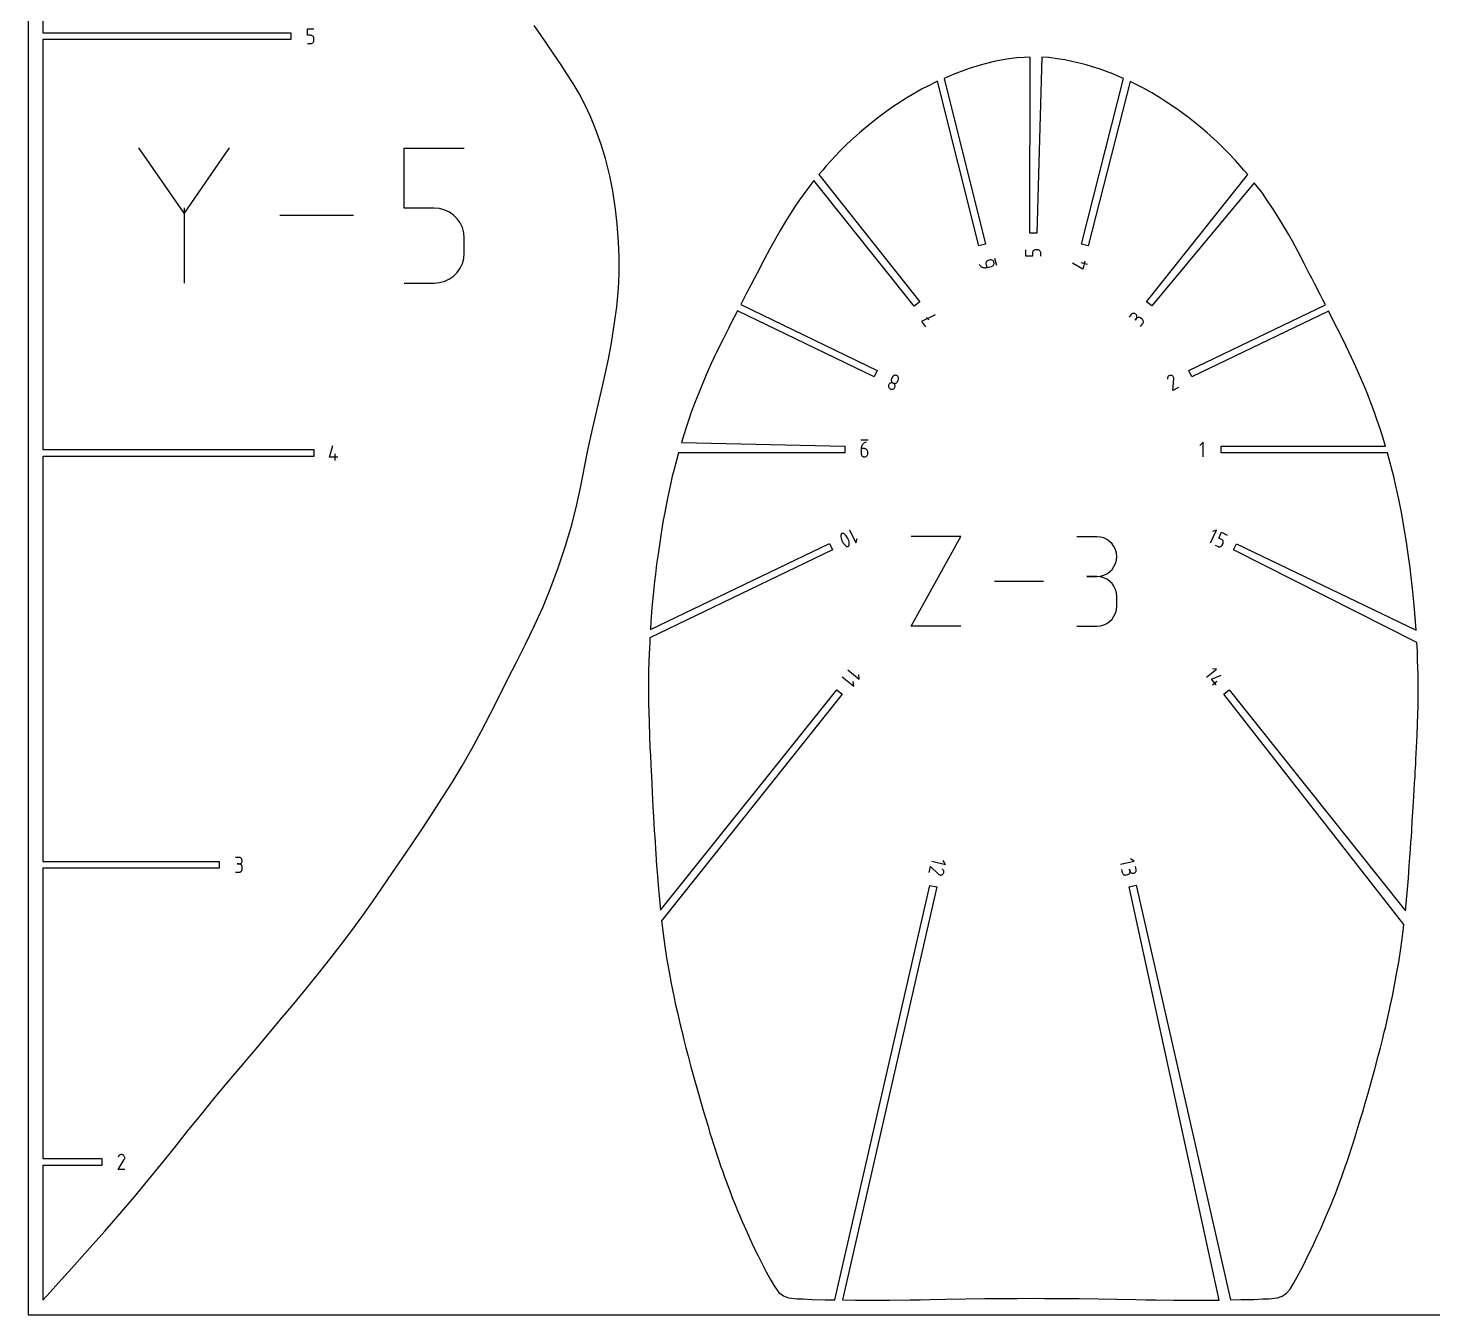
# Model space of a CAD drawing. Extents: x 0 to 51.8, y 0 to 12.2.
# Drawn here: x 39.78 to 45.75, y 0.16 to 5.64 of the extents above; entities that cross this region are included whole.
import ezdxf

# ---------------------------------------------------------------- set-up
doc = ezdxf.new("R2010")
doc.units = 0
doc.header["$MEASUREMENT"] = 0
for name, color, linetype in [('annotation', 7, 'Continuous'), ('boundary', 7, 'Continuous'), ('frame', 7, 'Continuous')]:
    doc.layers.add(name, color=color, linetype=linetype)

msp = doc.modelspace()

# ---------------------------------------------------------------- linework, layer by layer
at = {"layer": 'annotation', "color": 1}
for p, q in [((40.9679, 5.6044), (40.9679, 5.6324)), ((40.9679, 5.6324), (40.9959, 5.6324)), ((40.9819, 5.6044), (40.9679, 5.6044)), ((40.9679, 5.5694), (40.9819, 5.5694)), ((40.9845, 5.6041), (40.9819, 5.6044)), ((40.9819, 5.5694), (40.9845, 5.5696)), ((40.9819, 5.5694), (40.9819, 5.5694)), ((40.9868, 5.6035), (40.9845, 5.6041)), ((40.9845, 5.5696), (40.9868, 5.5703)), ((40.989, 5.6025), (40.9868, 5.6035)), ((40.9868, 5.5703), (40.989, 5.5713)), ((40.991, 5.6011), (40.989, 5.6025)), ((40.989, 5.5713), (40.991, 5.5727)), ((40.9926, 5.5994), (40.991, 5.6011)), ((40.991, 5.5727), (40.9926, 5.5744)), ((40.994, 5.5975), (40.9926, 5.5994)), ((40.9926, 5.5744), (40.994, 5.5763)), ((40.9951, 5.5953), (40.994, 5.5975)), ((40.994, 5.5763), (40.9951, 5.5785)), ((40.9957, 5.5929), (40.9951, 5.5953)), ((40.9951, 5.5785), (40.9957, 5.5809)), ((40.9959, 5.5904), (40.9957, 5.5929)), ((40.9957, 5.5809), (40.9959, 5.5834)), ((40.9959, 5.5834), (40.9959, 5.5904)), ((40.9959, 5.5904), (40.9959, 5.5904)), ((40.4434, 4.8483), (40.2518, 5.1254)), ((40.635, 5.1254), (40.4434, 4.8483)), ((41.3799, 4.8696), (41.3799, 5.1253)), ((41.3799, 5.1253), (41.635, 5.1253)), ((40.4434, 4.8706), (40.4434, 4.5509)), ((41.5075, 4.8696), (41.3799, 4.8696)), ((41.5304, 4.8675), (41.5075, 4.8696)), ((41.552, 4.8616), (41.5304, 4.8675)), ((41.5718, 4.8522), (41.552, 4.8616)), ((41.5896, 4.8396), (41.5718, 4.8522)), ((41.605, 4.8243), (41.5896, 4.8396)), ((41.1646, 4.8381), (40.8505, 4.8381)), ((41.6176, 4.8065), (41.605, 4.8243)), ((41.627, 4.7867), (41.6176, 4.8065)), ((41.633, 4.7651), (41.627, 4.7867)), ((41.635, 4.7422), (41.633, 4.7651)), ((41.635, 4.6786), (41.635, 4.7422)), ((41.635, 4.7422), (41.635, 4.7422)), ((41.633, 4.6557), (41.635, 4.6786)), ((44.0234, 4.665), (44.0235, 4.693)), ((44.0515, 4.6649), (44.0234, 4.665)), ((44.0517, 4.6814), (44.0515, 4.6789)), ((44.0515, 4.6789), (44.0515, 4.6649)), ((44.0524, 4.6838), (44.0517, 4.6814)), ((44.0534, 4.686), (44.0524, 4.6838)), ((44.0548, 4.6879), (44.0534, 4.686)), ((44.0565, 4.6896), (44.0548, 4.6879)), ((44.0584, 4.691), (44.0565, 4.6896)), ((44.0606, 4.692), (44.0584, 4.691)), ((44.063, 4.6927), (44.0606, 4.692)), ((44.0655, 4.6929), (44.063, 4.6927)), ((44.0725, 4.6929), (44.0655, 4.6929)), ((44.0655, 4.6929), (44.0655, 4.6929)), ((44.075, 4.6926), (44.0725, 4.6929)), ((44.0774, 4.692), (44.075, 4.6926)), ((44.0795, 4.6909), (44.0774, 4.692)), ((44.0815, 4.6896), (44.0795, 4.6909)), ((44.0832, 4.6879), (44.0815, 4.6896)), ((44.0846, 4.6859), (44.0832, 4.6879)), ((44.0856, 4.6837), (44.0846, 4.6859)), ((44.0862, 4.6814), (44.0856, 4.6837)), ((44.0865, 4.6788), (44.0862, 4.6814)), ((44.0864, 4.6648), (44.0865, 4.6788)), ((44.0865, 4.6788), (44.0865, 4.6788)), ((41.605, 4.5964), (41.6176, 4.6142)), ((41.6176, 4.6142), (41.627, 4.6341)), ((41.627, 4.6341), (41.633, 4.6557)), ((43.8247, 4.6306), (43.8247, 4.6306)), ((43.8247, 4.6306), (43.8271, 4.6271)), ((43.8271, 4.6271), (43.83, 4.624)), ((43.83, 4.624), (43.8332, 4.6214)), ((43.8332, 4.6214), (43.8368, 4.6192)), ((43.8368, 4.6192), (43.8405, 4.6177)), ((43.8405, 4.6177), (43.8445, 4.6166)), ((43.8445, 4.6166), (43.8486, 4.6161)), ((43.8486, 4.6161), (43.8528, 4.6162)), ((43.8528, 4.6162), (43.857, 4.617)), ((43.8538, 4.6379), (43.8533, 4.6355)), ((43.8533, 4.6355), (43.8533, 4.633)), ((43.8533, 4.633), (43.8537, 4.6306)), ((43.8537, 4.6306), (43.857, 4.617)), ((43.8547, 4.6401), (43.8538, 4.6379)), ((43.8559, 4.6421), (43.8547, 4.6401)), ((43.8574, 4.644), (43.8559, 4.6421)), ((43.857, 4.617), (43.8774, 4.622)), ((43.8593, 4.6455), (43.8574, 4.644)), ((43.8614, 4.6467), (43.8593, 4.6455)), ((43.8638, 4.6475), (43.8614, 4.6467)), ((43.8706, 4.6492), (43.8638, 4.6475)), ((43.8638, 4.6475), (43.8638, 4.6475)), ((43.8731, 4.6496), (43.8706, 4.6492)), ((43.8756, 4.6495), (43.8731, 4.6496)), ((43.8779, 4.6491), (43.8756, 4.6495)), ((43.8774, 4.622), (43.8798, 4.6229)), ((43.8774, 4.622), (43.8774, 4.622)), ((43.8802, 4.6482), (43.8779, 4.6491)), ((43.8798, 4.6229), (43.8819, 4.6241)), ((43.8822, 4.647), (43.8802, 4.6482)), ((43.8819, 4.6241), (43.8838, 4.6256)), ((43.884, 4.6454), (43.8822, 4.647)), ((43.8838, 4.6256), (43.8853, 4.6274)), ((43.8855, 4.6435), (43.884, 4.6454)), ((43.8853, 4.6274), (43.8866, 4.6295)), ((43.8868, 4.6414), (43.8855, 4.6435)), ((43.8866, 4.6295), (43.8874, 4.6317)), ((43.8876, 4.639), (43.8868, 4.6414)), ((43.8874, 4.6317), (43.8879, 4.6341)), ((43.888, 4.6365), (43.8876, 4.639)), ((43.8876, 4.639), (43.8876, 4.639)), ((43.8879, 4.6341), (43.888, 4.6365)), ((43.899, 4.6256), (43.8914, 4.6562)), ((44.2655, 4.6098), (44.2214, 4.6354)), ((44.2851, 4.6302), (44.258, 4.637)), ((44.2741, 4.6438), (44.2655, 4.6098)), ((41.3799, 4.5509), (41.5075, 4.5509)), ((41.5075, 4.5509), (41.5304, 4.553)), ((41.5075, 4.5509), (41.5075, 4.5509)), ((41.5304, 4.553), (41.5519, 4.5589)), ((41.5519, 4.5589), (41.5718, 4.5684)), ((41.5718, 4.5684), (41.5896, 4.581)), ((41.5896, 4.581), (41.605, 4.5964)), ((44.4764, 4.4212), (44.4742, 4.4201)), ((44.4787, 4.4218), (44.4764, 4.4212)), ((44.4811, 4.4221), (44.4787, 4.4218)), ((44.4835, 4.422), (44.4811, 4.4221)), ((44.4858, 4.4214), (44.4835, 4.422)), ((44.4881, 4.4205), (44.4858, 4.4214)), ((44.4902, 4.4191), (44.4881, 4.4205)), ((43.6372, 4.4159), (43.5792, 4.3876)), ((43.5792, 4.3876), (43.5967, 4.3656)), ((43.6012, 4.4051), (43.6099, 4.3941)), ((44.4705, 4.4168), (44.4618, 4.4059)), ((44.4722, 4.4187), (44.4705, 4.4168)), ((44.4742, 4.4201), (44.4722, 4.4187)), ((44.4924, 4.3994), (44.488, 4.3939)), ((44.488, 4.3939), (44.4924, 4.3994)), ((44.492, 4.4173), (44.4902, 4.4191)), ((44.4902, 4.4191), (44.4902, 4.4191)), ((44.4934, 4.4153), (44.492, 4.4173)), ((44.4924, 4.3994), (44.4938, 4.4015)), ((44.4941, 4.4012), (44.4924, 4.3994)), ((44.4924, 4.3994), (44.4924, 4.3994)), ((44.4945, 4.4132), (44.4934, 4.4153)), ((44.4938, 4.4015), (44.4948, 4.4037)), ((44.4961, 4.4027), (44.4941, 4.4012)), ((44.4952, 4.4109), (44.4945, 4.4132)), ((44.4948, 4.4037), (44.4953, 4.4061)), ((44.4954, 4.4085), (44.4952, 4.4109)), ((44.4953, 4.4061), (44.4954, 4.4085)), ((44.4983, 4.4037), (44.4961, 4.4027)), ((44.5006, 4.4044), (44.4983, 4.4037)), ((44.503, 4.4046), (44.5006, 4.4044)), ((44.5054, 4.4045), (44.503, 4.4046)), ((44.5077, 4.404), (44.5054, 4.4045)), ((44.5099, 4.403), (44.5077, 4.404)), ((44.512, 4.4016), (44.5099, 4.403)), ((44.511, 4.3666), (44.5197, 4.3776)), ((44.5175, 4.3972), (44.512, 4.4016)), ((44.512, 4.4016), (44.512, 4.4016)), ((44.5193, 4.3955), (44.5175, 4.3972)), ((44.5208, 4.3935), (44.5193, 4.3955)), ((44.5197, 4.3776), (44.5211, 4.3797)), ((44.5197, 4.3776), (44.5197, 4.3776)), ((44.5218, 4.3914), (44.5208, 4.3935)), ((44.5211, 4.3797), (44.5221, 4.3819)), ((44.5225, 4.3891), (44.5218, 4.3914)), ((44.5221, 4.3819), (44.5226, 4.3843)), ((44.5228, 4.3867), (44.5225, 4.3891)), ((44.5226, 4.3843), (44.5228, 4.3867)), ((43.4431, 4.1234), (43.4415, 4.1216)), ((43.445, 4.1249), (43.4431, 4.1234)), ((43.4471, 4.1261), (43.445, 4.1249)), ((43.4493, 4.1269), (43.4471, 4.1261)), ((43.4517, 4.1273), (43.4493, 4.1269)), ((43.4515, 4.1423), (43.451, 4.1399)), ((43.451, 4.1399), (43.451, 4.1374)), ((43.451, 4.1374), (43.4514, 4.1351)), ((43.4514, 4.1351), (43.4522, 4.1328)), ((43.4523, 4.1446), (43.4515, 4.1423)), ((43.4541, 4.1273), (43.4517, 4.1273)), ((43.4522, 4.1328), (43.4533, 4.1307)), ((43.4554, 4.1509), (43.4523, 4.1446)), ((43.4523, 4.1446), (43.4523, 4.1446)), ((43.4533, 4.1307), (43.4549, 4.1288)), ((43.4565, 4.1268), (43.4541, 4.1273)), ((43.4549, 4.1288), (43.4567, 4.1272)), ((43.4567, 4.1531), (43.4554, 4.1509)), ((43.4589, 4.1259), (43.4565, 4.1268)), ((43.4583, 4.1549), (43.4567, 4.1531)), ((43.4567, 4.1272), (43.4589, 4.1259)), ((43.4602, 4.1565), (43.4583, 4.1549)), ((43.4589, 4.1259), (43.4589, 4.1259)), ((43.4589, 4.1259), (43.4612, 4.1251)), ((43.461, 4.1246), (43.4589, 4.1259)), ((43.4589, 4.1259), (43.4589, 4.1259)), ((43.4623, 4.1576), (43.4602, 4.1565)), ((43.4629, 4.123), (43.461, 4.1246)), ((43.4612, 4.1251), (43.4637, 4.1246)), ((43.4645, 4.1584), (43.4623, 4.1576)), ((43.4644, 4.1212), (43.4629, 4.123)), ((43.4637, 4.1246), (43.4661, 4.1246)), ((43.4669, 4.1588), (43.4645, 4.1584)), ((43.4661, 4.1246), (43.4684, 4.125)), ((43.4693, 4.1588), (43.4669, 4.1588)), ((43.4684, 4.125), (43.4707, 4.1258)), ((43.4717, 4.1583), (43.4693, 4.1588)), ((43.4707, 4.1258), (43.4728, 4.127)), ((43.474, 4.1574), (43.4717, 4.1583)), ((43.4728, 4.127), (43.4747, 4.1285)), ((43.4762, 4.1562), (43.474, 4.1574)), ((43.474, 4.1574), (43.474, 4.1574)), ((43.4747, 4.1285), (43.4763, 4.1303)), ((43.4781, 4.1545), (43.4762, 4.1562)), ((43.4763, 4.1303), (43.4776, 4.1325)), ((43.4776, 4.1325), (43.4806, 4.1388)), ((43.4796, 4.1527), (43.4781, 4.1545)), ((43.4807, 4.1506), (43.4796, 4.1527)), ((43.4806, 4.1388), (43.4815, 4.1411)), ((43.4806, 4.1388), (43.4806, 4.1388)), ((43.4815, 4.1483), (43.4807, 4.1506)), ((43.4819, 4.146), (43.4815, 4.1483)), ((43.4815, 4.1411), (43.4819, 4.1436)), ((43.4819, 4.1436), (43.4819, 4.146)), ((44.6248, 4.1458), (44.6247, 4.1418)), ((44.6252, 4.1483), (44.6248, 4.1458)), ((44.6261, 4.1506), (44.6252, 4.1483)), ((44.6273, 4.1527), (44.6261, 4.1506)), ((44.6288, 4.1546), (44.6273, 4.1527)), ((44.6306, 4.1561), (44.6288, 4.1546)), ((44.6326, 4.1573), (44.6306, 4.1561)), ((44.6349, 4.1582), (44.6326, 4.1573)), ((44.6373, 4.1587), (44.6349, 4.1582)), ((44.6398, 4.1587), (44.6373, 4.1587)), ((44.6423, 4.1583), (44.6398, 4.1587)), ((44.6398, 4.1587), (44.6398, 4.1587)), ((44.6446, 4.1575), (44.6423, 4.1583)), ((44.6467, 4.1563), (44.6446, 4.1575)), ((44.6486, 4.1548), (44.6467, 4.1563)), ((44.6474, 4.0945), (44.6527, 4.1432)), ((44.6501, 4.1529), (44.6486, 4.1548)), ((44.6514, 4.1509), (44.6501, 4.1529)), ((44.6522, 4.1486), (44.6514, 4.1509)), ((44.6527, 4.1462), (44.6522, 4.1486)), ((44.6527, 4.1437), (44.6527, 4.1462)), ((44.6527, 4.1436), (44.6527, 4.1437)), ((44.6527, 4.1437), (44.6527, 4.1437)), ((44.6527, 4.1435), (44.6527, 4.1436)), ((44.6527, 4.1436), (44.6527, 4.1436)), ((44.6527, 4.1434), (44.6527, 4.1435)), ((44.6527, 4.1435), (44.6527, 4.1435)), ((44.6527, 4.1433), (44.6527, 4.1434)), ((44.6527, 4.1434), (44.6527, 4.1434)), ((44.6527, 4.1432), (44.6527, 4.1433)), ((44.6527, 4.1433), (44.6527, 4.1433)), ((44.6527, 4.1432), (44.6527, 4.1432)), ((43.4389, 4.1146), (43.4388, 4.1122)), ((43.4388, 4.1122), (43.4392, 4.1098)), ((43.4393, 4.117), (43.4389, 4.1146)), ((43.4392, 4.1098), (43.44, 4.1076)), ((43.4402, 4.1194), (43.4393, 4.117)), ((43.44, 4.1076), (43.4412, 4.1055)), ((43.4415, 4.1216), (43.4402, 4.1194)), ((43.4402, 4.1194), (43.4402, 4.1194)), ((43.4412, 4.1055), (43.4427, 4.1036)), ((43.4427, 4.1036), (43.4446, 4.102)), ((43.4446, 4.102), (43.4467, 4.1007)), ((43.4467, 4.1007), (43.4467, 4.1007)), ((43.4467, 4.1007), (43.4491, 4.0998)), ((43.4491, 4.0998), (43.4515, 4.0994)), ((43.4515, 4.0994), (43.4539, 4.0994)), ((43.4539, 4.0994), (43.4563, 4.0998)), ((43.4563, 4.0998), (43.4585, 4.1006)), ((43.4585, 4.1006), (43.4606, 4.1017)), ((43.4606, 4.1017), (43.4625, 4.1032)), ((43.4625, 4.1032), (43.4641, 4.1051)), ((43.4641, 4.1051), (43.4654, 4.1072)), ((43.4656, 4.1191), (43.4644, 4.1212)), ((43.4654, 4.1072), (43.4663, 4.1096)), ((43.4654, 4.1072), (43.4654, 4.1072)), ((43.4664, 4.1168), (43.4656, 4.1191)), ((43.4663, 4.1096), (43.4667, 4.112)), ((43.4667, 4.1144), (43.4664, 4.1168)), ((43.4667, 4.112), (43.4667, 4.1144)), ((44.6727, 4.1066), (44.6474, 4.0945)), ((43.3525, 3.8828), (43.321, 3.8828)), ((41.062, 3.8109), (41.0759, 3.8599)), ((41.0865, 3.7969), (41.0865, 3.8249)), ((43.3231, 3.8512), (43.3228, 3.847)), ((43.3228, 3.847), (43.3228, 3.8259)), ((43.3368, 3.847), (43.3228, 3.847)), ((43.3228, 3.8259), (43.3228, 3.8259)), ((43.3228, 3.8259), (43.323, 3.8234)), ((43.323, 3.8234), (43.3236, 3.821)), ((43.324, 3.8553), (43.3231, 3.8512)), ((43.3254, 3.8592), (43.324, 3.8553)), ((43.3274, 3.8628), (43.3254, 3.8592)), ((43.3299, 3.866), (43.3274, 3.8628)), ((43.3328, 3.869), (43.3299, 3.866)), ((43.3361, 3.8714), (43.3328, 3.869)), ((43.3398, 3.8735), (43.3361, 3.8714)), ((43.3393, 3.8467), (43.3368, 3.847)), ((43.3416, 3.8461), (43.3393, 3.8467)), ((43.3438, 3.875), (43.3398, 3.8735)), ((43.3438, 3.845), (43.3416, 3.8461)), ((43.3438, 3.875), (43.3438, 3.875)), ((43.3458, 3.8437), (43.3438, 3.845)), ((43.3475, 3.842), (43.3458, 3.8437)), ((43.3488, 3.84), (43.3475, 3.842)), ((43.3499, 3.8378), (43.3488, 3.84)), ((43.3505, 3.8355), (43.3499, 3.8378)), ((43.3499, 3.821), (43.3505, 3.8234)), ((43.3508, 3.8329), (43.3505, 3.8355)), ((43.3505, 3.8234), (43.3508, 3.8259)), ((43.3508, 3.8259), (43.3508, 3.8329)), ((43.3508, 3.8329), (43.3508, 3.8329)), ((44.777, 3.875), (44.763, 3.8609)), ((44.777, 3.8119), (44.777, 3.875)), ((41.097, 3.8109), (41.062, 3.8109)), ((43.3236, 3.821), (43.3247, 3.8189)), ((43.3247, 3.8189), (43.326, 3.8169)), ((43.326, 3.8169), (43.3277, 3.8152)), ((43.3277, 3.8152), (43.3297, 3.8138)), ((43.3297, 3.8138), (43.3319, 3.8128)), ((43.3319, 3.8128), (43.3342, 3.8121)), ((43.3342, 3.8121), (43.3368, 3.8119)), ((43.3368, 3.8119), (43.3393, 3.8121)), ((43.3368, 3.8119), (43.3368, 3.8119)), ((43.3393, 3.8121), (43.3416, 3.8128)), ((43.3416, 3.8128), (43.3438, 3.8138)), ((43.3438, 3.8138), (43.3458, 3.8152)), ((43.3458, 3.8152), (43.3475, 3.8169)), ((43.3475, 3.8169), (43.3488, 3.8189)), ((43.3488, 3.8189), (43.3499, 3.821)), ((43.2366, 3.4799), (43.2364, 3.4784)), ((43.2364, 3.4784), (43.2364, 3.4784)), ((43.2364, 3.4784), (43.2367, 3.4725)), ((43.237, 3.4813), (43.2366, 3.4799)), ((43.2367, 3.4725), (43.2375, 3.4666)), ((43.2376, 3.4826), (43.237, 3.4813)), ((43.2375, 3.4666), (43.239, 3.461)), ((43.2384, 3.4838), (43.2376, 3.4826)), ((43.2394, 3.4848), (43.2384, 3.4838)), ((43.2406, 3.4856), (43.2394, 3.4848)), ((43.2419, 3.4863), (43.2406, 3.4856)), ((43.2433, 3.4867), (43.2419, 3.4863)), ((43.2448, 3.4868), (43.2433, 3.4867)), ((43.2448, 3.4868), (43.2448, 3.4868)), ((43.2455, 3.4868), (43.2448, 3.4868)), ((43.2461, 3.4867), (43.2455, 3.4868)), ((43.2467, 3.4866), (43.2461, 3.4867)), ((43.2473, 3.4864), (43.2467, 3.4866)), ((43.2479, 3.4862), (43.2473, 3.4864)), ((43.2485, 3.486), (43.2479, 3.4862)), ((43.249, 3.4857), (43.2485, 3.486)), ((43.2496, 3.4854), (43.249, 3.4857)), ((43.2501, 3.485), (43.2496, 3.4854)), ((43.2545, 3.4811), (43.2501, 3.485)), ((43.2501, 3.485), (43.2501, 3.485)), ((43.2586, 3.4767), (43.2545, 3.4811)), ((43.2621, 3.4721), (43.2586, 3.4767)), ((43.2651, 3.4671), (43.2621, 3.4721)), ((43.2677, 3.4618), (43.2651, 3.4671)), ((43.2738, 3.5016), (43.3001, 3.447)), ((43.3001, 3.447), (43.3064, 3.465)), ((43.5352, 3.0923), (43.7466, 3.473)), ((43.7466, 3.473), (43.5352, 3.473)), ((44.3247, 3.4725), (44.2402, 3.4725)), ((44.34, 3.4711), (44.3247, 3.4725)), ((44.3543, 3.4672), (44.34, 3.4711)), ((44.3674, 3.461), (44.3543, 3.4672)), ((44.808, 3.4465), (44.8342, 3.501)), ((44.8342, 3.501), (44.8163, 3.4947)), ((44.843, 3.4669), (44.8547, 3.4912)), ((44.8551, 3.4611), (44.843, 3.4669)), ((44.8547, 3.4912), (44.8789, 3.4795)), ((43.239, 3.461), (43.241, 3.4555)), ((43.241, 3.4555), (43.2435, 3.4502)), ((43.2435, 3.4502), (43.2466, 3.4452)), ((43.2466, 3.4452), (43.2501, 3.4406)), ((43.2501, 3.4406), (43.2541, 3.4362)), ((43.2541, 3.4362), (43.2586, 3.4323)), ((43.2586, 3.4323), (43.2586, 3.4323)), ((43.2586, 3.4323), (43.2591, 3.432)), ((43.2591, 3.432), (43.2596, 3.4316)), ((43.2596, 3.4316), (43.2602, 3.4313)), ((43.2602, 3.4313), (43.2608, 3.4311)), ((43.2608, 3.4311), (43.2614, 3.4309)), ((43.2614, 3.4309), (43.262, 3.4307)), ((43.262, 3.4307), (43.2626, 3.4306)), ((43.2626, 3.4306), (43.2632, 3.4305)), ((43.2632, 3.4305), (43.2638, 3.4305)), ((43.2638, 3.4305), (43.2653, 3.4306)), ((43.2638, 3.4305), (43.2638, 3.4305)), ((43.2653, 3.4306), (43.2667, 3.431)), ((43.2667, 3.431), (43.268, 3.4316)), ((43.2697, 3.4563), (43.2677, 3.4618)), ((43.268, 3.4316), (43.2692, 3.4325)), ((43.2692, 3.4325), (43.2703, 3.4335)), ((43.2711, 3.4507), (43.2697, 3.4563)), ((43.2703, 3.4335), (43.2711, 3.4347)), ((43.272, 3.4448), (43.2711, 3.4507)), ((43.2711, 3.4347), (43.2717, 3.436)), ((43.2717, 3.436), (43.2721, 3.4374)), ((43.2723, 3.4389), (43.272, 3.4448)), ((43.2721, 3.4374), (43.2723, 3.4389)), ((43.2723, 3.4389), (43.2723, 3.4389)), ((44.3792, 3.4526), (44.3674, 3.461)), ((44.3894, 3.4424), (44.3792, 3.4526)), ((44.3977, 3.4306), (44.3894, 3.4424)), ((44.404, 3.4175), (44.3977, 3.4306)), ((44.4079, 3.4032), (44.404, 3.4175)), ((44.8284, 3.4366), (44.8405, 3.4308)), ((44.8405, 3.4308), (44.8405, 3.4308)), ((44.8405, 3.4308), (44.8428, 3.43)), ((44.8428, 3.43), (44.8451, 3.4295)), ((44.8451, 3.4295), (44.8474, 3.4295)), ((44.8474, 3.4295), (44.8497, 3.4299)), ((44.8497, 3.4299), (44.8519, 3.4307)), ((44.8519, 3.4307), (44.8539, 3.4318)), ((44.8539, 3.4318), (44.8557, 3.4332)), ((44.8572, 3.4598), (44.8551, 3.4611)), ((44.8557, 3.4332), (44.8572, 3.435)), ((44.8589, 3.4583), (44.8572, 3.4598)), ((44.8572, 3.435), (44.8585, 3.4371)), ((44.8585, 3.4371), (44.8614, 3.4431)), ((44.8604, 3.4565), (44.8589, 3.4583)), ((44.8615, 3.4545), (44.8604, 3.4565)), ((44.8614, 3.4431), (44.8622, 3.4454)), ((44.8614, 3.4431), (44.8614, 3.4431)), ((44.8623, 3.4523), (44.8615, 3.4545)), ((44.8622, 3.4454), (44.8626, 3.4477)), ((44.8627, 3.45), (44.8623, 3.4523)), ((44.8626, 3.4477), (44.8627, 3.45)), ((44.3894, 3.3336), (44.3977, 3.3454)), ((44.3977, 3.3454), (44.404, 3.3586)), ((44.404, 3.3586), (44.4079, 3.3729)), ((44.4093, 3.3881), (44.4079, 3.4032)), ((44.4079, 3.3729), (44.4093, 3.3881)), ((44.4093, 3.3881), (44.4093, 3.3881)), ((44.3247, 3.3034), (44.2824, 3.3034)), ((44.2824, 3.3034), (44.3247, 3.3034)), ((44.3247, 3.3034), (44.34, 3.3048)), ((44.34, 3.3021), (44.3247, 3.3034)), ((44.3247, 3.3034), (44.3247, 3.3034)), ((44.34, 3.3048), (44.3543, 3.3087)), ((44.3543, 3.2981), (44.34, 3.3021)), ((44.3543, 3.3087), (44.3674, 3.315)), ((44.3674, 3.2919), (44.3543, 3.2981)), ((44.3674, 3.315), (44.3792, 3.3234)), ((44.3792, 3.2835), (44.3674, 3.2919)), ((44.3792, 3.3234), (44.3894, 3.3336)), ((44.0975, 3.2826), (43.8894, 3.2826)), ((44.3894, 3.2734), (44.3792, 3.2835)), ((44.3977, 3.2616), (44.3894, 3.2734)), ((44.404, 3.2484), (44.3977, 3.2616)), ((44.4079, 3.2342), (44.404, 3.2484)), ((44.4093, 3.219), (44.4079, 3.2342)), ((44.4079, 3.1616), (44.4093, 3.1767)), ((44.4093, 3.1767), (44.4093, 3.219)), ((44.4093, 3.219), (44.4093, 3.219)), ((44.3674, 3.1038), (44.3792, 3.1122)), ((44.3792, 3.1122), (44.3894, 3.1224)), ((44.3894, 3.1224), (44.3977, 3.1342)), ((44.3977, 3.1342), (44.404, 3.1473)), ((44.404, 3.1473), (44.4079, 3.1616)), ((43.7466, 3.0923), (43.5352, 3.0923)), ((44.2402, 3.0923), (44.3247, 3.0923)), ((44.3247, 3.0923), (44.34, 3.0937)), ((44.3247, 3.0923), (44.3247, 3.0923)), ((44.34, 3.0937), (44.3543, 3.0976)), ((44.3543, 3.0976), (44.3674, 3.1038)), ((43.2421, 2.8766), (43.2914, 2.8373)), ((43.2656, 2.9061), (43.3149, 2.8667)), ((43.3149, 2.8667), (43.3127, 2.8864)), ((44.7905, 2.8754), (44.8332, 2.9095)), ((44.8128, 2.8669), (44.8536, 2.884)), ((44.8332, 2.9095), (44.8161, 2.9114)), ((43.2914, 2.8373), (43.2892, 2.857)), ((44.8317, 2.8432), (44.8128, 2.8669)), ((44.8165, 2.8427), (44.8355, 2.8579)), ((40.6767, 2.109), (40.6628, 2.109)), ((40.6793, 2.1087), (40.6767, 2.109)), ((40.6816, 2.1081), (40.6793, 2.1087)), ((40.6838, 2.107), (40.6816, 2.1081)), ((40.6858, 2.1057), (40.6838, 2.107)), ((40.6875, 2.104), (40.6858, 2.1057)), ((40.6888, 2.102), (40.6875, 2.104)), ((40.6899, 2.0998), (40.6888, 2.102)), ((40.6905, 2.0975), (40.6899, 2.0998)), ((40.6899, 2.0901), (40.6905, 2.0925)), ((40.6907, 2.095), (40.6905, 2.0975)), ((40.6905, 2.0925), (40.6907, 2.095)), ((40.6907, 2.095), (40.6907, 2.095)), ((43.6229, 2.093), (43.6819, 2.0795)), ((43.6819, 2.0795), (43.6718, 2.0957)), ((44.425, 2.0796), (44.484, 2.093)), ((44.484, 2.093), (44.4679, 2.1032)), ((40.6628, 2.046), (40.6767, 2.046)), ((40.6767, 2.081), (40.6697, 2.081)), ((40.6697, 2.081), (40.6767, 2.081)), ((40.6767, 2.081), (40.6793, 2.0812)), ((40.6793, 2.0807), (40.6767, 2.081)), ((40.6767, 2.081), (40.6767, 2.081)), ((40.6767, 2.046), (40.6793, 2.0462)), ((40.6767, 2.046), (40.6767, 2.046)), ((40.6793, 2.0812), (40.6816, 2.0818)), ((40.6816, 2.0801), (40.6793, 2.0807)), ((40.6793, 2.0462), (40.6816, 2.0469)), ((40.6816, 2.0818), (40.6838, 2.0829)), ((40.6838, 2.079), (40.6816, 2.0801)), ((40.6816, 2.0469), (40.6838, 2.0479)), ((40.6838, 2.0829), (40.6858, 2.0843)), ((40.6858, 2.0777), (40.6838, 2.079)), ((40.6838, 2.0479), (40.6858, 2.0493)), ((40.6858, 2.0843), (40.6875, 2.0859)), ((40.6875, 2.076), (40.6858, 2.0777)), ((40.6858, 2.0493), (40.6875, 2.051)), ((40.6875, 2.0859), (40.6888, 2.0879)), ((40.6888, 2.074), (40.6875, 2.076)), ((40.6875, 2.051), (40.6888, 2.0529)), ((40.6888, 2.0879), (40.6899, 2.0901)), ((40.6899, 2.0718), (40.6888, 2.074)), ((40.6888, 2.0529), (40.6899, 2.0551)), ((40.6905, 2.0695), (40.6899, 2.0718)), ((40.6899, 2.0551), (40.6905, 2.0575)), ((40.6907, 2.067), (40.6905, 2.0695)), ((40.6905, 2.0575), (40.6907, 2.06)), ((40.6907, 2.06), (40.6907, 2.067)), ((40.6907, 2.067), (40.6907, 2.067)), ((43.6119, 2.0447), (43.6178, 2.0709)), ((43.6178, 2.0709), (43.6513, 2.0378)), ((43.6513, 2.0378), (43.6513, 2.0378)), ((43.6513, 2.0378), (43.6513, 2.0377)), ((43.6513, 2.0377), (43.6514, 2.0377)), ((43.6514, 2.0377), (43.6514, 2.0377)), ((43.6514, 2.0377), (43.6514, 2.0376)), ((43.6514, 2.0376), (43.6514, 2.0376)), ((43.6514, 2.0376), (43.6515, 2.0376)), ((43.6515, 2.0376), (43.6515, 2.0375)), ((43.6515, 2.0375), (43.6516, 2.0375)), ((43.6516, 2.0375), (43.6516, 2.0375)), ((43.6516, 2.0375), (43.6516, 2.0375)), ((43.6516, 2.0375), (43.6535, 2.036)), ((43.6535, 2.036), (43.6556, 2.0349)), ((43.6556, 2.0349), (43.6578, 2.0342)), ((43.6578, 2.0342), (43.6601, 2.0339)), ((43.6601, 2.0339), (43.6624, 2.034)), ((43.6624, 2.034), (43.6646, 2.0344)), ((43.6646, 2.0344), (43.6668, 2.0353)), ((43.6668, 2.0353), (43.6688, 2.0365)), ((43.6699, 2.0572), (43.667, 2.0596)), ((43.6688, 2.0365), (43.6706, 2.0381)), ((43.6715, 2.0554), (43.6699, 2.0572)), ((43.6706, 2.0381), (43.6721, 2.0401)), ((43.6706, 2.0381), (43.6706, 2.0381)), ((43.6727, 2.0533), (43.6715, 2.0554)), ((43.6721, 2.0401), (43.6732, 2.0422)), ((43.6736, 2.0512), (43.6727, 2.0533)), ((43.6732, 2.0422), (43.6739, 2.0444)), ((43.6741, 2.0489), (43.6736, 2.0512)), ((43.6739, 2.0444), (43.6742, 2.0467)), ((43.6742, 2.0467), (43.6741, 2.0489)), ((44.4301, 2.0574), (44.433, 2.0443)), ((44.433, 2.0443), (44.433, 2.0443)), ((44.433, 2.0443), (44.4338, 2.042)), ((44.4338, 2.042), (44.4349, 2.0399)), ((44.4349, 2.0399), (44.4363, 2.0381)), ((44.4363, 2.0381), (44.4381, 2.0366)), ((44.4381, 2.0366), (44.44, 2.0354)), ((44.44, 2.0354), (44.4421, 2.0345)), ((44.4421, 2.0345), (44.4444, 2.034)), ((44.4444, 2.034), (44.4467, 2.0339)), ((44.4467, 2.0339), (44.4491, 2.0342)), ((44.4491, 2.0342), (44.4557, 2.0357)), ((44.4557, 2.0357), (44.458, 2.0365)), ((44.4557, 2.0357), (44.4557, 2.0357)), ((44.458, 2.0365), (44.4601, 2.0376)), ((44.4601, 2.0376), (44.4619, 2.039)), ((44.4619, 2.039), (44.4634, 2.0407)), ((44.4634, 2.0407), (44.4646, 2.0426)), ((44.4658, 2.0518), (44.4643, 2.0584)), ((44.4643, 2.0584), (44.4658, 2.0518)), ((44.4646, 2.0426), (44.4655, 2.0448)), ((44.4655, 2.0448), (44.466, 2.047)), ((44.4661, 2.0494), (44.4658, 2.0518)), ((44.4658, 2.0518), (44.4658, 2.0518)), ((44.4658, 2.0518), (44.4665, 2.0495)), ((44.466, 2.047), (44.4661, 2.0494)), ((44.4665, 2.0495), (44.4676, 2.0474)), ((44.4676, 2.0474), (44.4691, 2.0456)), ((44.4691, 2.0456), (44.4708, 2.0441)), ((44.4708, 2.0441), (44.4727, 2.0428)), ((44.4727, 2.0428), (44.4749, 2.042)), ((44.4749, 2.042), (44.4771, 2.0415)), ((44.4771, 2.0415), (44.4795, 2.0414)), ((44.4795, 2.0414), (44.4819, 2.0417)), ((44.4819, 2.0417), (44.4842, 2.0424)), ((44.4819, 2.0417), (44.4819, 2.0417)), ((44.4842, 2.0424), (44.4863, 2.0435)), ((44.4863, 2.0435), (44.4881, 2.045)), ((44.4881, 2.045), (44.4896, 2.0467)), ((44.492, 2.0578), (44.489, 2.0709)), ((44.4896, 2.0467), (44.4908, 2.0486)), ((44.4908, 2.0486), (44.4917, 2.0508)), ((44.4917, 2.0508), (44.4922, 2.053)), ((44.4923, 2.0554), (44.492, 2.0578)), ((44.4922, 2.053), (44.4923, 2.0554)), ((40.1653, 0.8386), (40.1634, 0.8351)), ((40.1667, 0.8407), (40.1653, 0.8386)), ((40.1685, 0.8424), (40.1667, 0.8407)), ((40.1705, 0.8438), (40.1685, 0.8424)), ((40.1726, 0.8448), (40.1705, 0.8438)), ((40.1749, 0.8454), (40.1726, 0.8448)), ((40.1773, 0.8456), (40.1749, 0.8454)), ((40.1797, 0.8455), (40.1773, 0.8456)), ((40.1821, 0.8448), (40.1797, 0.8455)), ((40.1844, 0.8438), (40.1821, 0.8448)), ((40.1865, 0.8423), (40.1844, 0.8438)), ((40.1844, 0.8438), (40.1844, 0.8438)), ((40.1882, 0.8406), (40.1865, 0.8423)), ((40.1896, 0.8386), (40.1882, 0.8406)), ((40.1906, 0.8364), (40.1896, 0.8386)), ((40.1912, 0.8341), (40.1906, 0.8364)), ((40.1634, 0.7826), (40.1893, 0.8243)), ((40.1914, 0.7826), (40.1634, 0.7826)), ((40.1893, 0.8243), (40.1893, 0.8244)), ((40.1893, 0.8244), (40.1894, 0.8244)), ((40.1893, 0.8243), (40.1893, 0.8243)), ((40.1893, 0.8243), (40.1893, 0.8243)), ((40.1893, 0.8243), (40.1893, 0.8243)), ((40.1894, 0.8244), (40.1894, 0.8245)), ((40.1894, 0.8245), (40.1895, 0.8245)), ((40.1894, 0.8244), (40.1894, 0.8244)), ((40.1895, 0.8246), (40.1906, 0.8269)), ((40.1895, 0.8245), (40.1895, 0.8246)), ((40.1895, 0.8246), (40.1895, 0.8246)), ((40.1895, 0.8246), (40.1895, 0.8246)), ((40.1906, 0.8269), (40.1912, 0.8293)), ((40.1914, 0.8317), (40.1912, 0.8341)), ((40.1912, 0.8293), (40.1914, 0.8317))]:
    msp.add_line(p, q, dxfattribs=at)
at = {"layer": 'boundary', "color": 5}
for p, q in [((39.8429, 6.5453), (39.8429, 5.6156)), ((39.8429, 5.6156), (40.8981, 5.6156)), ((40.8981, 5.6156), (40.8981, 5.5862)), ((41.9588, 5.6075), (41.9328, 5.6457)), ((40.8981, 5.5862), (39.8429, 5.5862)), ((39.8429, 5.5862), (39.8429, 3.8431)), ((41.9861, 5.5678), (41.9588, 5.6075)), ((42.0159, 5.5244), (41.9861, 5.5678)), ((42.044, 5.4829), (42.0159, 5.5244)), ((43.9174, 5.4993), (43.889, 5.4927)), ((43.9512, 5.5042), (43.9174, 5.4993)), ((43.9853, 5.5092), (43.9512, 5.5042)), ((44.0157, 5.5108), (43.9853, 5.5092)), ((44.0417, 5.5122), (44.0157, 5.5108)), ((44.0404, 4.7627), (44.0417, 5.5122)), ((44.0911, 5.5111), (44.0698, 4.7627)), ((44.1214, 5.5097), (44.0911, 5.5111)), ((44.1561, 5.5048), (44.1214, 5.5097)), ((44.1894, 5.5003), (44.1561, 5.5048)), ((44.2187, 5.4937), (44.1894, 5.5003)), ((42.0714, 5.4412), (42.044, 5.4829)), ((42.0977, 5.3997), (42.0714, 5.4412)), ((43.7145, 5.4384), (43.6752, 5.4213)), ((43.7819, 5.4632), (43.7145, 5.4384)), ((43.8288, 5.4774), (43.7819, 5.4632)), ((43.8496, 5.4837), (43.8288, 5.4774)), ((43.889, 5.4927), (43.8496, 5.4837)), ((44.2574, 5.4851), (44.2187, 5.4937)), ((44.2794, 5.4785), (44.2574, 5.4851)), ((44.3384, 5.4601), (44.2794, 5.4785)), ((44.3929, 5.4402), (44.3384, 5.4601)), ((44.4113, 5.4322), (44.3929, 5.4402)), ((42.123, 5.3566), (42.0977, 5.3997)), ((43.5817, 5.3763), (43.5512, 5.3588)), ((43.6036, 5.3872), (43.5817, 5.3763)), ((43.6479, 5.4094), (43.6036, 5.3872)), ((43.8225, 4.7091), (43.6479, 5.4094)), ((43.6752, 5.4213), (43.851, 4.7163)), ((44.2592, 4.7159), (44.4376, 5.4208)), ((44.4666, 5.4077), (44.2877, 4.7087)), ((44.4376, 5.4208), (44.4113, 5.4322)), ((44.5057, 5.388), (44.4666, 5.4077)), ((44.5259, 5.3779), (44.5057, 5.388)), ((44.5581, 5.3593), (44.5259, 5.3779)), ((42.1475, 5.3105), (42.123, 5.3566)), ((43.517, 5.3392), (43.4538, 5.2982)), ((43.5512, 5.3588), (43.517, 5.3392)), ((44.5907, 5.3407), (44.5581, 5.3593)), ((44.609, 5.3288), (44.5907, 5.3407)), ((44.654, 5.2996), (44.609, 5.3288)), ((42.1713, 5.2596), (42.1475, 5.3105)), ((42.1946, 5.2026), (42.1713, 5.2596)), ((43.4043, 5.2621), (43.359, 5.2265)), ((43.4538, 5.2982), (43.4043, 5.2621)), ((44.6724, 5.2861), (44.654, 5.2996)), ((44.7152, 5.2549), (44.6724, 5.2861)), ((42.2166, 5.1406), (42.1946, 5.2026)), ((43.3338, 5.206), (43.3154, 5.1896)), ((43.359, 5.2265), (43.3338, 5.206)), ((44.7506, 5.2263), (44.7152, 5.2549)), ((44.7741, 5.2072), (44.7506, 5.2263)), ((44.7942, 5.1893), (44.7741, 5.2072)), ((42.235, 5.0807), (42.2166, 5.1406)), ((43.261, 5.1397), (43.2335, 5.1126)), ((43.2776, 5.1559), (43.261, 5.1397)), ((43.3154, 5.1896), (43.2776, 5.1559)), ((44.8362, 5.1513), (44.7942, 5.1893)), ((44.853, 5.1349), (44.8362, 5.1513)), ((42.2538, 5.0063), (42.235, 5.0807)), ((43.2335, 5.1126), (43.1955, 5.0725)), ((44.8839, 5.1044), (44.853, 5.1349)), ((44.914, 5.072), (44.8839, 5.1044)), ((43.1591, 5.0317), (43.1426, 5.0123)), ((43.1739, 5.0492), (43.1591, 5.0317)), ((43.1955, 5.0725), (43.1739, 5.0492)), ((44.9344, 5.0501), (44.914, 5.072)), ((44.9504, 5.0312), (44.9344, 5.0501)), ((44.9666, 5.0121), (44.9504, 5.0312)), ((42.2666, 4.9427), (42.2538, 5.0063)), ((43.1222, 4.9876), (43.0918, 4.948)), ((43.5488, 4.4526), (43.1222, 4.9876)), ((43.1426, 5.0123), (43.5718, 4.4709)), ((44.5358, 4.4719), (44.9666, 5.0121)), ((44.9944, 4.9778), (44.5588, 4.4536)), ((45.0259, 4.9369), (44.9944, 4.9778)), ((42.2783, 4.8656), (42.2666, 4.9427)), ((43.0612, 4.9052), (43.0419, 4.8775)), ((43.0918, 4.948), (43.0612, 4.9052)), ((45.0482, 4.9048), (45.0259, 4.9369)), ((45.0773, 4.8617), (45.0482, 4.9048)), ((42.2855, 4.8015), (42.2783, 4.8656)), ((43.0419, 4.8775), (43.0048, 4.8193)), ((45.1063, 4.8158), (45.0773, 4.8617)), ((42.2909, 4.7254), (42.2855, 4.8015)), ((43.0048, 4.8193), (42.9782, 4.7739)), ((45.1401, 4.7584), (45.1063, 4.8158)), ((42.2934, 4.6638), (42.2909, 4.7254)), ((42.9529, 4.7291), (42.9345, 4.6963)), ((42.9782, 4.7739), (42.9529, 4.7291)), ((44.0698, 4.7627), (44.0404, 4.7627)), ((45.1562, 4.7289), (45.1401, 4.7584)), ((45.1808, 4.6838), (45.1562, 4.7289)), ((42.2931, 4.5897), (42.2934, 4.6638)), ((42.9345, 4.6963), (42.9108, 4.6519)), ((43.851, 4.7163), (43.8225, 4.7091)), ((44.2877, 4.7087), (44.2592, 4.7159)), ((45.2068, 4.6347), (45.1808, 4.6838)), ((42.9108, 4.6519), (42.88, 4.5931)), ((45.2284, 4.5923), (45.2068, 4.6347)), ((42.2904, 4.5275), (42.2931, 4.5897)), ((42.8561, 4.5471), (42.8357, 4.5081)), ((42.8686, 4.5717), (42.8561, 4.5471)), ((42.88, 4.5931), (42.8686, 4.5717)), ((45.2392, 4.5717), (45.2284, 4.5923)), ((45.252, 4.5461), (45.2392, 4.5717)), ((45.2756, 4.4997), (45.252, 4.5461)), ((42.2833, 4.4495), (42.2904, 4.5275)), ((42.8226, 4.4825), (42.8111, 4.4602)), ((42.8357, 4.5081), (42.8226, 4.4825)), ((45.2858, 4.4795), (45.2756, 4.4997)), ((42.2746, 4.3817), (42.2833, 4.4495)), ((42.7967, 4.4324), (42.7834, 4.4064)), ((43.3785, 4.1522), (42.7967, 4.4324)), ((42.8111, 4.4602), (43.3912, 4.1787)), ((43.5718, 4.4709), (43.5488, 4.4526)), ((44.5588, 4.4536), (44.5358, 4.4719)), ((44.7155, 4.1786), (45.2965, 4.4584)), ((45.3099, 4.4322), (44.7283, 4.1521)), ((45.2965, 4.4584), (45.2858, 4.4795)), ((45.3237, 4.405), (45.3099, 4.4322)), ((42.261, 4.2975), (42.2746, 4.3817)), ((42.7677, 4.3765), (42.7587, 4.3584)), ((42.7834, 4.4064), (42.7677, 4.3765)), ((45.3389, 4.3755), (45.3237, 4.405)), ((45.3481, 4.357), (45.3389, 4.3755)), ((42.7369, 4.3154), (42.7095, 4.2595)), ((42.7587, 4.3584), (42.7369, 4.3154)), ((45.3736, 4.3064), (45.3481, 4.357)), ((45.3968, 4.2582), (45.3736, 4.3064)), ((42.2478, 4.2271), (42.261, 4.2975)), ((42.7095, 4.2595), (42.6979, 4.2357)), ((45.4083, 4.2345), (45.3968, 4.2582)), ((42.2303, 4.1438), (42.2478, 4.2271)), ((42.6855, 4.2084), (42.6636, 4.1602)), ((42.6979, 4.2357), (42.6855, 4.2084)), ((45.4207, 4.2071), (45.4083, 4.2345)), ((45.4478, 4.1464), (45.4207, 4.2071)), ((42.215, 4.0764), (42.2303, 4.1438)), ((42.6636, 4.1602), (42.6392, 4.1018)), ((43.3912, 4.1787), (43.3785, 4.1522)), ((44.7283, 4.1521), (44.7155, 4.1786)), ((45.4669, 4.1009), (45.4478, 4.1464)), ((42.1962, 3.9971), (42.215, 4.0764)), ((42.6305, 4.0807), (42.6174, 4.0463)), ((42.6392, 4.1018), (42.6305, 4.0807)), ((45.4757, 4.0797), (45.4669, 4.1009)), ((45.4887, 4.0456), (45.4757, 4.0797)), ((42.6174, 4.0463), (42.599, 3.9973)), ((45.5073, 3.9965), (45.4887, 4.0456)), ((42.1804, 3.93), (42.1962, 3.9971)), ((42.5915, 3.9752), (42.5769, 3.932)), ((42.599, 3.9973), (42.5915, 3.9752)), ((45.5145, 3.9752), (45.5073, 3.9965)), ((45.5294, 3.9317), (45.5145, 3.9752)), ((42.1624, 3.8482), (42.1804, 3.93)), ((42.5698, 3.9104), (42.5586, 3.8734)), ((42.5769, 3.932), (42.5698, 3.9104)), ((45.5367, 3.9099), (45.5294, 3.9317)), ((45.5523, 3.8581), (45.5367, 3.9099)), ((39.8429, 3.8431), (40.9957, 3.8431)), ((40.9957, 3.8431), (40.9957, 3.8137)), ((42.1478, 3.7759), (42.1624, 3.8482)), ((42.5455, 3.8287), (42.5383, 3.8021)), ((43.2529, 3.8287), (42.5455, 3.8287)), ((42.5586, 3.8734), (43.2529, 3.8581)), ((43.2529, 3.8581), (43.2529, 3.8287)), ((44.8538, 3.8287), (44.8538, 3.8581)), ((44.8538, 3.8581), (45.5523, 3.8581)), ((45.5611, 3.8287), (44.8538, 3.8287)), ((45.5682, 3.8027), (45.5611, 3.8287)), ((40.9957, 3.8137), (39.8429, 3.8137)), ((39.8429, 3.8137), (39.8429, 2.0922)), ((42.1301, 3.6874), (42.1478, 3.7759)), ((42.5383, 3.8021), (42.526, 3.7545)), ((45.5807, 3.7546), (45.5682, 3.8027)), ((42.5197, 3.7293), (42.5119, 3.6947)), ((42.526, 3.7545), (42.5197, 3.7293)), ((45.5872, 3.7292), (45.5807, 3.7546)), ((45.595, 3.6948), (45.5872, 3.7292)), ((42.1134, 3.6095), (42.1301, 3.6874)), ((42.5119, 3.6947), (42.4991, 3.6366)), ((45.6087, 3.6325), (45.595, 3.6948)), ((42.0921, 3.5225), (42.1134, 3.6095)), ((42.4991, 3.6366), (42.4874, 3.5751)), ((45.6198, 3.5753), (45.6087, 3.6325)), ((42.4814, 3.5432), (42.4769, 3.5156)), ((42.4874, 3.5751), (42.4814, 3.5432)), ((45.6259, 3.5432), (45.6198, 3.5753)), ((45.6305, 3.5158), (45.6259, 3.5432)), ((42.0662, 3.4334), (42.0921, 3.5225)), ((42.4692, 3.4684), (42.4589, 3.3978)), ((42.4769, 3.5156), (42.4692, 3.4684)), ((45.6414, 3.4496), (45.6305, 3.5158)), ((42.0365, 3.3441), (42.0662, 3.4334)), ((43.2015, 3.4169), (42.4246, 3.0427)), ((42.4264, 3.0779), (43.1888, 3.4433)), ((43.1888, 3.4433), (43.2015, 3.4169)), ((44.9065, 3.4163), (44.9192, 3.4428)), ((45.6856, 3.0231), (44.9065, 3.4163)), ((44.9192, 3.4428), (45.6828, 3.0751)), ((45.6488, 3.3981), (45.6414, 3.4496)), ((42.4531, 3.3561), (42.4481, 3.3129)), ((42.4589, 3.3978), (42.4531, 3.3561)), ((45.6568, 3.3399), (45.6488, 3.3981)), ((42.0039, 3.2562), (42.0365, 3.3441)), ((42.4481, 3.3129), (42.4444, 3.282)), ((45.66, 3.3134), (45.6568, 3.3399)), ((45.6662, 3.263), (45.66, 3.3134)), ((41.9691, 3.1715), (42.0039, 3.2562)), ((42.4444, 3.282), (42.4385, 3.2248)), ((45.67, 3.225), (45.6662, 3.263)), ((41.9329, 3.0917), (41.9691, 3.1715)), ((42.4333, 3.1701), (42.4289, 3.1117)), ((42.4385, 3.2248), (42.4333, 3.1701)), ((45.6758, 3.1651), (45.67, 3.225)), ((42.4289, 3.1117), (42.4264, 3.0779)), ((45.68, 3.112), (45.6758, 3.1651)), ((45.6828, 3.0751), (45.68, 3.112)), ((41.8959, 3.0155), (41.9329, 3.0917)), ((41.8583, 2.9413), (41.8959, 3.0155)), ((42.4224, 3.0007), (42.4205, 2.946)), ((42.4236, 3.0224), (42.4224, 3.0007)), ((42.4246, 3.0427), (42.4236, 3.0224)), ((45.6877, 2.9861), (45.6856, 3.0231)), ((41.8206, 2.8677), (41.8583, 2.9413)), ((42.4205, 2.946), (42.419, 2.8955)), ((45.689, 2.9461), (45.6877, 2.9861)), ((45.6907, 2.8866), (45.689, 2.9461)), ((41.7831, 2.7933), (41.8206, 2.8677)), ((42.419, 2.8955), (42.4186, 2.838)), ((45.6912, 2.838), (45.6907, 2.8866)), ((42.4186, 2.838), (42.4184, 2.8055)), ((42.4696, 1.884), (43.2191, 2.8208)), ((43.2191, 2.8208), (43.2421, 2.8025)), ((44.8647, 2.8026), (44.8877, 2.8209)), ((44.8877, 2.8209), (45.6368, 1.8815)), ((45.6914, 2.805), (45.6912, 2.838)), ((41.7455, 2.7185), (41.7831, 2.7933)), ((42.4184, 2.8055), (42.4187, 2.7848)), ((42.4187, 2.7848), (42.4191, 2.7547)), ((42.4191, 2.7547), (42.4194, 2.7321)), ((43.2421, 2.8025), (42.4741, 1.8394)), ((45.6305, 1.8231), (44.8647, 2.8026)), ((45.6901, 2.7159), (45.6907, 2.7555)), ((45.6907, 2.7555), (45.6912, 2.7848)), ((45.6912, 2.7848), (45.6914, 2.805)), ((41.7071, 2.6441), (41.7455, 2.7185)), ((42.4194, 2.7321), (42.4208, 2.6799)), ((45.6889, 2.6799), (45.6901, 2.7159)), ((41.6674, 2.5705), (41.7071, 2.6441)), ((42.4208, 2.6799), (42.4225, 2.6285)), ((42.4225, 2.6285), (42.4247, 2.577)), ((45.6871, 2.628), (45.6889, 2.6799)), ((41.6258, 2.4983), (41.6674, 2.5705)), ((42.4247, 2.577), (42.4263, 2.5415)), ((45.6819, 2.5259), (45.6846, 2.5769)), ((45.6846, 2.5769), (45.6871, 2.628)), ((42.4263, 2.5415), (42.4281, 2.5043)), ((45.6807, 2.5047), (45.6819, 2.5259)), ((41.5831, 2.4278), (41.6258, 2.4983)), ((42.4281, 2.5043), (42.4296, 2.4753)), ((42.4296, 2.4753), (42.4306, 2.455)), ((42.4306, 2.455), (42.4323, 2.4249)), ((45.676, 2.4248), (45.6779, 2.4546)), ((45.6779, 2.4546), (45.679, 2.4753)), ((45.679, 2.4753), (45.6807, 2.5047)), ((41.5398, 2.3591), (41.5831, 2.4278)), ((42.4323, 2.4249), (42.4344, 2.383)), ((45.6727, 2.3684), (45.676, 2.4248)), ((41.4966, 2.2925), (41.5398, 2.3591)), ((42.4344, 2.383), (42.4376, 2.3243)), ((45.67, 2.3242), (45.6727, 2.3684)), ((41.4542, 2.228), (41.4966, 2.2925)), ((42.4376, 2.3243), (42.4398, 2.2821)), ((42.4398, 2.2821), (42.4432, 2.224)), ((45.6664, 2.2635), (45.67, 2.3242)), ((41.4104, 2.1623), (41.4542, 2.228)), ((42.4432, 2.224), (42.4448, 2.1953)), ((45.6622, 2.1953), (45.664, 2.224)), ((45.664, 2.224), (45.6664, 2.2635)), ((41.3709, 2.1038), (41.4104, 2.1623)), ((42.4448, 2.1953), (42.4462, 2.174)), ((42.4462, 2.174), (42.448, 2.1454)), ((45.6588, 2.1454), (45.6607, 2.174)), ((45.6607, 2.174), (45.6622, 2.1953)), ((39.8429, 2.0922), (40.593, 2.0922)), ((40.593, 2.0922), (40.593, 2.0628)), ((41.3276, 2.0403), (41.3709, 2.1038)), ((42.448, 2.1454), (42.4494, 2.124)), ((42.4494, 2.124), (42.4531, 2.0739)), ((45.6536, 2.074), (45.6564, 2.1082)), ((45.6564, 2.1082), (45.6588, 2.1454)), ((40.593, 2.0628), (39.8429, 2.0628)), ((39.8429, 2.0628), (39.8429, 0.8288)), ((41.2881, 1.9827), (41.3276, 2.0403)), ((42.4531, 2.0739), (42.4564, 2.0287)), ((45.6496, 2.0205), (45.6536, 2.074)), ((41.2443, 1.9199), (41.2881, 1.9827)), ((42.4564, 2.0287), (42.4611, 1.9737)), ((42.4611, 1.9737), (42.4646, 1.9318)), ((43.2111, 0.2277), (43.6154, 1.9902)), ((43.6441, 1.9837), (43.2431, 0.2272)), ((43.6154, 1.9902), (43.6441, 1.9837)), ((44.4628, 1.9837), (44.4915, 1.9903)), ((44.8448, 0.227), (44.4628, 1.9837)), ((44.4915, 1.9903), (44.8938, 0.2277)), ((45.6399, 1.9129), (45.6455, 1.9738)), ((45.6455, 1.9738), (45.6496, 2.0205)), ((41.2032, 1.8622), (41.2443, 1.9199)), ((42.4646, 1.9318), (42.4696, 1.884)), ((45.6368, 1.8815), (45.6399, 1.9129)), ((41.157, 1.7989), (41.2032, 1.8622)), ((41.1128, 1.7402), (41.157, 1.7989)), ((42.4741, 1.8394), (42.4794, 1.7974)), ((42.4794, 1.7974), (42.4825, 1.7726)), ((45.6221, 1.7534), (45.6274, 1.7974)), ((45.6274, 1.7974), (45.6305, 1.8231)), ((41.0629, 1.6757), (41.1128, 1.7402)), ((42.4825, 1.7726), (42.4897, 1.7221)), ((45.6173, 1.7221), (45.6221, 1.7534)), ((41.015, 1.6153), (41.0629, 1.6757)), ((42.4897, 1.7221), (42.4957, 1.6816)), ((42.4957, 1.6816), (42.5065, 1.6208)), ((45.6088, 1.6635), (45.6173, 1.7221)), ((40.9614, 1.549), (41.015, 1.6153)), ((42.5065, 1.6208), (42.5149, 1.5734)), ((45.5911, 1.5656), (45.6009, 1.6208)), ((45.6009, 1.6208), (45.6088, 1.6635)), ((42.5149, 1.5734), (42.5264, 1.5191)), ((45.5814, 1.5189), (45.5911, 1.5656)), ((40.9098, 1.4863), (40.9614, 1.549)), ((42.5264, 1.5191), (42.5337, 1.4826)), ((45.5742, 1.482), (45.5814, 1.5189)), ((40.8529, 1.418), (40.9098, 1.4863)), ((42.5337, 1.4826), (42.5415, 1.449)), ((42.5415, 1.449), (42.5489, 1.4168)), ((45.5593, 1.4166), (45.5668, 1.4493)), ((45.5668, 1.4493), (45.5742, 1.482)), ((40.7987, 1.3533), (40.8529, 1.418)), ((42.5489, 1.4168), (42.5544, 1.3912)), ((42.5544, 1.3912), (42.5611, 1.3657)), ((45.5472, 1.3654), (45.5537, 1.3905)), ((45.5537, 1.3905), (45.5593, 1.4166)), ((40.7402, 1.284), (40.7987, 1.3533)), ((42.5611, 1.3657), (42.569, 1.3328)), ((42.569, 1.3328), (42.577, 1.2999)), ((45.5312, 1.299), (45.5395, 1.3331)), ((45.5395, 1.3331), (45.5472, 1.3654)), ((40.6847, 1.2183), (40.7402, 1.284)), ((42.577, 1.2999), (42.587, 1.264)), ((42.587, 1.264), (42.5988, 1.2181)), ((45.5072, 1.2085), (45.5214, 1.2636)), ((45.5214, 1.2636), (45.5312, 1.299)), ((40.6261, 1.1485), (40.6847, 1.2183)), ((42.5988, 1.2181), (42.6144, 1.1634)), ((45.4939, 1.163), (45.5072, 1.2085)), ((40.5707, 1.0819), (40.6261, 1.1485)), ((42.6144, 1.1634), (42.6262, 1.119)), ((45.4784, 1.1062), (45.4939, 1.163)), ((40.5131, 1.0118), (40.5707, 1.0819)), ((42.6262, 1.119), (42.6427, 1.064)), ((45.4655, 1.0636), (45.4784, 1.1062)), ((42.6427, 1.064), (42.6524, 1.0283)), ((42.6524, 1.0283), (42.6617, 0.9981)), ((45.4466, 0.9978), (45.4557, 1.0277)), ((45.4557, 1.0277), (45.4655, 1.0636)), ((40.4588, 0.9445), (40.5131, 1.0118)), ((42.6617, 0.9981), (42.6717, 0.9657)), ((42.6717, 0.9657), (42.6798, 0.937)), ((45.4283, 0.9365), (45.4365, 0.9653)), ((45.4365, 0.9653), (45.4466, 0.9978)), ((40.4025, 0.8742), (40.4588, 0.9445)), ((42.6798, 0.937), (42.6865, 0.9168)), ((42.6865, 0.9168), (42.6936, 0.8937)), ((45.4144, 0.8935), (45.4216, 0.9165)), ((45.4216, 0.9165), (45.4283, 0.9365)), ((40.3476, 0.8058), (40.4025, 0.8742)), ((42.6936, 0.8937), (42.7018, 0.8686)), ((42.7018, 0.8686), (42.709, 0.8454)), ((42.709, 0.8454), (42.7176, 0.8206)), ((45.3903, 0.8203), (45.399, 0.8451)), ((45.399, 0.8451), (45.4062, 0.8682)), ((45.4062, 0.8682), (45.4144, 0.8935)), ((39.8429, 0.8288), (40.0936, 0.8288)), ((40.0936, 0.7994), (39.8429, 0.7994)), ((39.8429, 0.7994), (39.8429, 0.2263)), ((40.0936, 0.8288), (40.0936, 0.7994)), ((40.2897, 0.7349), (40.3476, 0.8058)), ((42.7176, 0.8206), (42.7267, 0.7937)), ((42.7267, 0.7937), (42.7339, 0.7731)), ((45.3739, 0.7728), (45.3812, 0.7934)), ((45.3812, 0.7934), (45.3903, 0.8203)), ((40.2309, 0.6644), (40.2897, 0.7349)), ((42.7339, 0.7731), (42.7407, 0.7531)), ((42.7407, 0.7531), (42.7509, 0.7259)), ((42.7509, 0.7259), (42.7609, 0.6988)), ((45.3467, 0.6986), (45.3569, 0.7258)), ((45.3569, 0.7258), (45.3671, 0.7529)), ((45.3671, 0.7529), (45.3739, 0.7728)), ((40.1702, 0.5933), (40.2309, 0.6644)), ((42.7609, 0.6988), (42.7684, 0.6793)), ((42.7684, 0.6793), (42.7762, 0.6588)), ((42.7762, 0.6588), (42.7867, 0.6331)), ((45.3209, 0.633), (45.3314, 0.6588)), ((45.3314, 0.6588), (45.3392, 0.6792)), ((45.3392, 0.6792), (45.3467, 0.6986)), ((42.7867, 0.6331), (42.7961, 0.6099)), ((42.7961, 0.6099), (42.8056, 0.5874)), ((45.3018, 0.5873), (45.3113, 0.6098)), ((45.3113, 0.6098), (45.3209, 0.633)), ((40.1078, 0.5215), (40.1702, 0.5933)), ((42.8056, 0.5874), (42.8169, 0.5607)), ((42.8169, 0.5607), (42.8251, 0.5421)), ((42.8251, 0.5421), (42.845, 0.498)), ((45.2758, 0.5275), (45.2906, 0.5608)), ((45.2906, 0.5608), (45.3018, 0.5873)), ((40.0436, 0.4488), (40.1078, 0.5215)), ((42.845, 0.498), (42.8642, 0.4562)), ((45.2419, 0.4535), (45.2624, 0.4979)), ((45.2624, 0.4979), (45.2758, 0.5275)), ((39.9776, 0.3753), (40.0436, 0.4488)), ((42.8642, 0.4562), (42.8849, 0.4142)), ((45.2224, 0.4142), (45.2419, 0.4535)), ((39.9103, 0.3008), (39.9776, 0.3753)), ((42.8849, 0.4142), (42.8972, 0.3898)), ((42.8972, 0.3898), (42.9191, 0.3466)), ((45.1836, 0.3379), (45.2032, 0.3759)), ((45.2032, 0.3759), (45.2224, 0.4142)), ((39.8737, 0.2603), (39.9103, 0.3008)), ((42.9191, 0.3466), (42.9381, 0.3118)), ((42.9381, 0.3118), (42.9522, 0.2876)), ((45.1465, 0.2735), (45.1628, 0.3001)), ((45.1628, 0.3001), (45.1836, 0.3379)), ((39.8429, 0.2263), (39.8737, 0.2603)), ((42.9522, 0.2876), (42.9733, 0.2586)), ((42.9733, 0.2586), (42.9923, 0.2444)), ((42.9923, 0.2444), (43.0143, 0.2369)), ((45.093, 0.2369), (45.1126, 0.2436)), ((45.1126, 0.2436), (45.1317, 0.2558)), ((45.1317, 0.2558), (45.1465, 0.2735)), ((43.0143, 0.2369), (43.0508, 0.2324)), ((43.0508, 0.2324), (43.0763, 0.2314)), ((43.0763, 0.2314), (43.1151, 0.2296)), ((43.1151, 0.2296), (43.1696, 0.2285)), ((43.1696, 0.2285), (43.2111, 0.2277)), ((43.2431, 0.2272), (43.299, 0.2267)), ((43.299, 0.2267), (43.354, 0.2263)), ((43.354, 0.2263), (43.4188, 0.2263)), ((43.4188, 0.2263), (43.4438, 0.2264)), ((43.4438, 0.2264), (43.5314, 0.2275)), ((43.5314, 0.2275), (43.574, 0.2282)), ((43.574, 0.2282), (43.6161, 0.229)), ((43.6161, 0.229), (43.6809, 0.2302)), ((43.6809, 0.2302), (43.7675, 0.2318)), ((43.7675, 0.2318), (43.848, 0.233)), ((43.848, 0.233), (43.9181, 0.2338)), ((43.9181, 0.2338), (43.9863, 0.2342)), ((43.9863, 0.2342), (44.0536, 0.2344)), ((44.0536, 0.2344), (44.1022, 0.2342)), ((44.1022, 0.2342), (44.1734, 0.2337)), ((44.1734, 0.2337), (44.2492, 0.233)), ((44.2492, 0.233), (44.3312, 0.2319)), ((44.3312, 0.2319), (44.4097, 0.2306)), ((44.4097, 0.2306), (44.4911, 0.229)), ((44.4911, 0.229), (44.5333, 0.2282)), ((44.5333, 0.2282), (44.5758, 0.2275)), ((44.5758, 0.2275), (44.6524, 0.2265)), ((44.6524, 0.2265), (44.6882, 0.2264)), ((44.6882, 0.2264), (44.7532, 0.2263)), ((44.7532, 0.2263), (44.8084, 0.2267)), ((44.8084, 0.2267), (44.8448, 0.227)), ((44.8938, 0.2277), (44.9377, 0.2286)), ((44.9377, 0.2286), (44.9922, 0.2296)), ((44.9922, 0.2296), (45.0311, 0.2314)), ((45.0311, 0.2314), (45.0566, 0.2324)), ((45.0566, 0.2324), (45.093, 0.2369))]:
    msp.add_line(p, q, dxfattribs=at)
at = {"layer": 'frame', "color": 5}
for p, q in [((39.7804, 12.1638), (39.7804, 0.1638)), ((39.7804, 0.1638), (51.7804, 0.1638))]:
    msp.add_line(p, q, dxfattribs=at)

doc.saveas('drawing.dxf')
